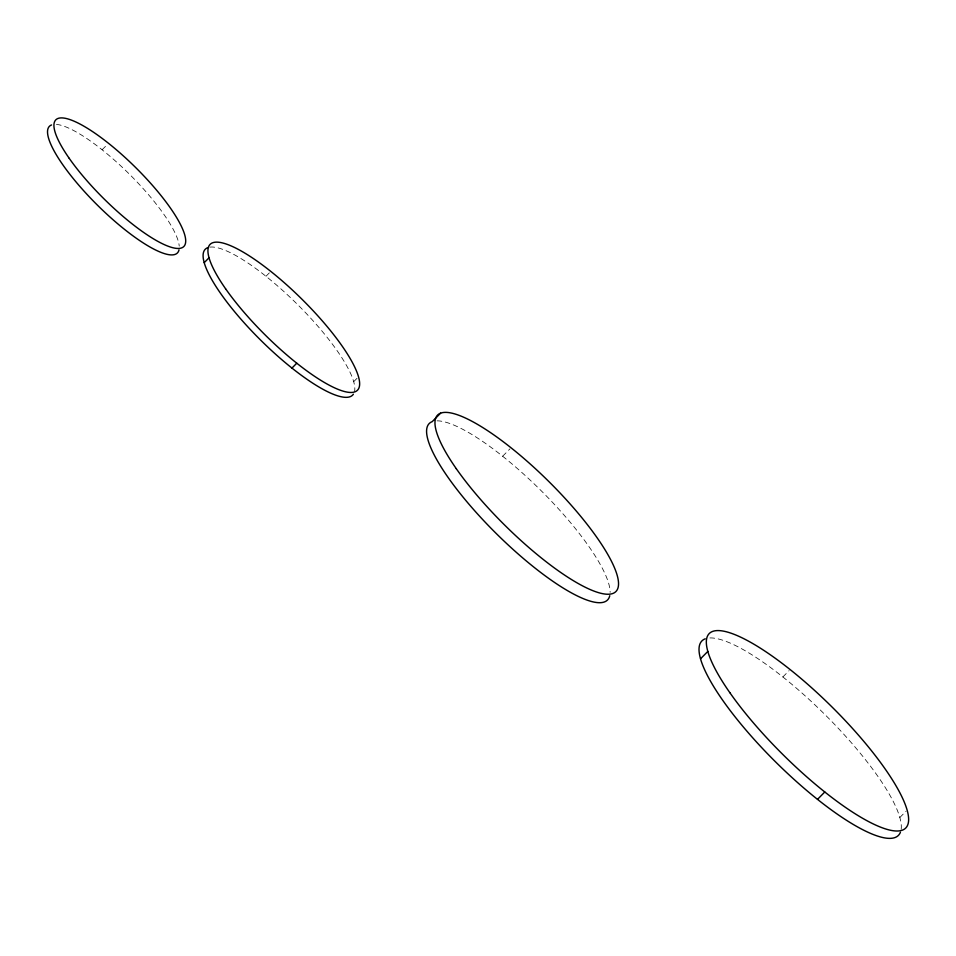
<?xml version="1.0" encoding="UTF-8"?>
<svg xmlns="http://www.w3.org/2000/svg" width="956" height="956" viewBox="0 0 956 956"><rect width="100%" height="100%" fill="white"/><g stroke="black" fill="none" stroke-linecap="round" stroke-linejoin="round"><path stroke-width="0.72" stroke-dasharray="4.78 3.58" d="M102.125 149.781L107.61 144.248M265.971 276.272L269.819 272.376M353.684 381.695L357.544 377.799M502.641 456.239L509.978 448.842M782.856 676.944L789.106 670.634M899.823 817.523L906.073 811.214M709.914 637.939A138.226 34.177 44.7 0 1 828.004 717.645A138.226 34.177 44.7 0 1 900.911 830.656M437.071 420.843A125.415 31.01 44.7 0 1 540.403 489.962A125.415 31.01 44.7 0 1 610.131 592.35M209.878 247.138A103.666 25.633 44.7 0 1 298.296 305.263A103.666 25.633 44.7 0 1 354.509 391.554M56.452 124.423A90.031 22.263 44.7 0 1 129.227 173.992A90.031 22.263 44.7 0 1 179.226 246.11"/><path stroke-width="1.43" d="M204.226 262.649L209.041 257.773M291.95 368.084L296.766 363.208M440.585 413.183L432.208 421.644A125.415 31.01 44.7 0 0 498.279 535.527A125.415 31.01 44.7 0 0 609.761 595.707M700.533 658.792L707.822 651.418M817.5 799.359L824.789 791.998M900.421 832.246A138.226 34.177 44.7 0 1 775.913 762.231A138.226 34.177 44.7 0 1 705.229 638.811M353.385 394.195A103.666 25.633 44.7 0 1 258.514 337.994A103.666 25.633 44.7 0 1 207.739 247.676M179.011 249.898A90.031 22.263 44.7 0 1 98.994 206.699A90.031 22.263 44.7 0 1 51.564 124.949M729.834 692.658A138.226 34.177 44.7 0 0 902.428 830.131A138.226 34.177 44.7 0 0 790.146 669.582A138.226 34.177 44.7 0 0 729.834 692.658M456.299 468.715A125.415 31.01 44.7 0 0 612.892 593.449A125.415 31.01 44.7 0 0 511.03 447.778A125.415 31.01 44.7 0 0 456.299 468.715M225.556 288.712A103.666 25.633 44.7 0 0 354.987 391.805A103.666 25.633 44.7 0 0 270.787 271.396A103.666 25.633 44.7 0 0 225.556 288.712M69.238 158.349A90.031 22.263 44.7 0 0 181.652 247.891A90.031 22.263 44.7 0 0 108.53 143.316A90.031 22.263 44.7 0 0 69.238 158.349"/></g></svg>
